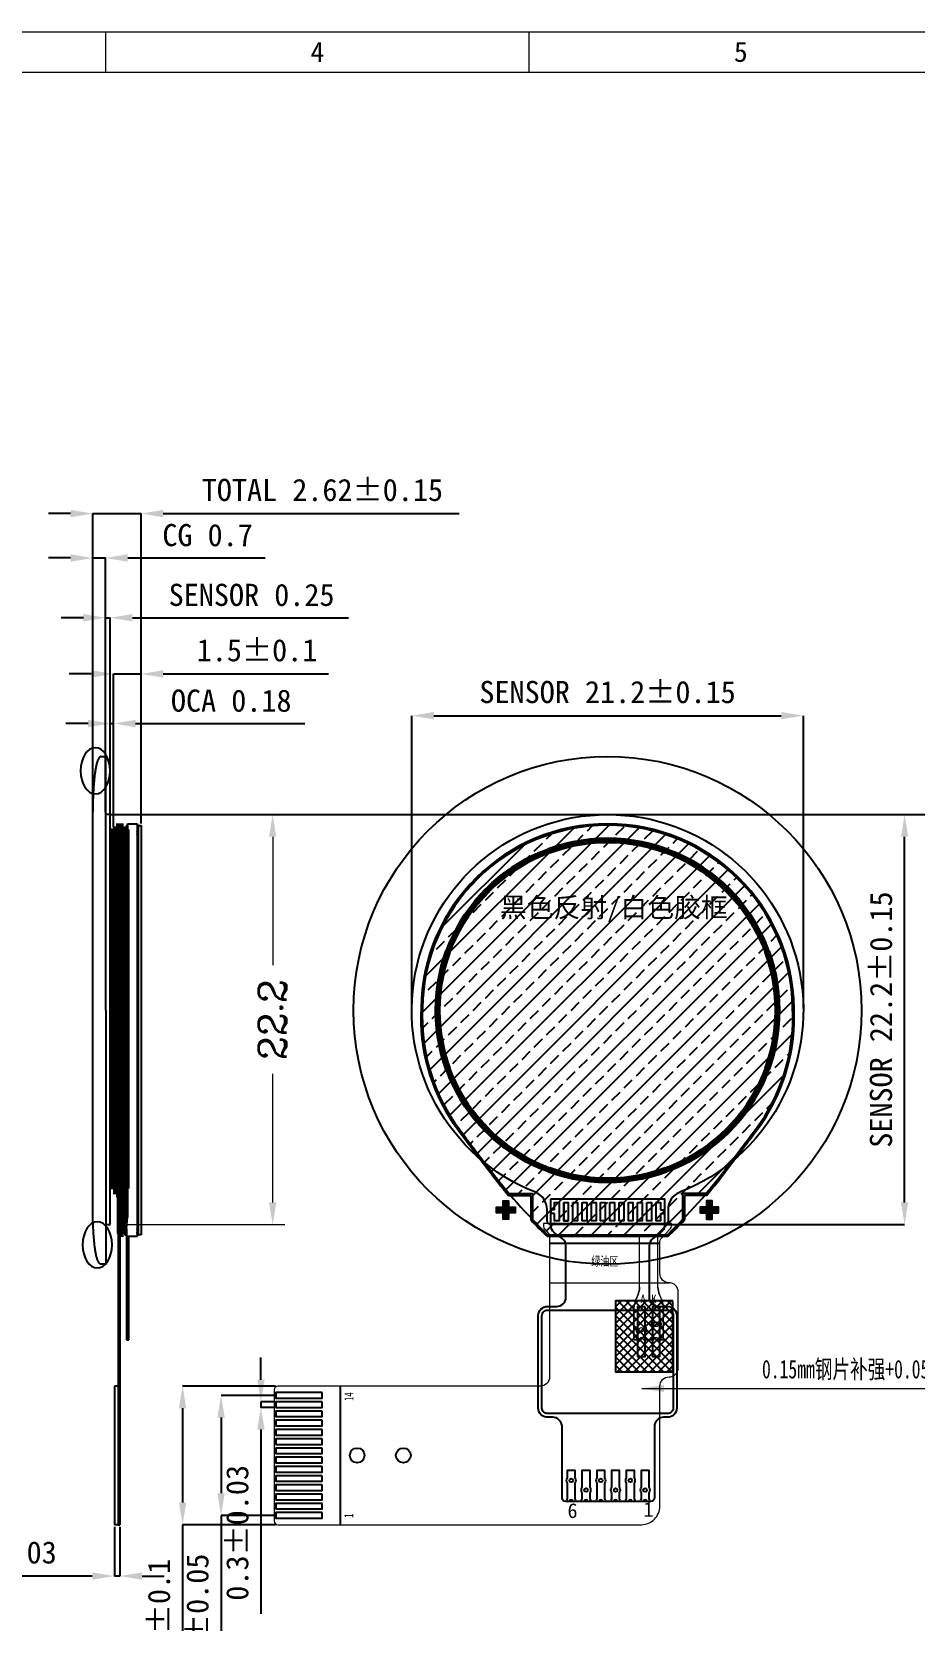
# Model space of a CAD drawing. Header units: millimetres. Extents: x -1913 to 1072, y -448 to 307.
# Drawn here: x 953.3 to 1001.2, y -207.4 to -121.3 of the extents above; entities that cross this region are included whole.
import ezdxf
from ezdxf.enums import TextEntityAlignment as Align

# ---------------------------------------------------------------- set-up
doc = ezdxf.new("R2010")
doc.units = ezdxf.units.MM
doc.header["$LTSCALE"] = 2
doc.header["$PDMODE"] = 3
doc.header["$PDSIZE"] = 1
doc.layers.get('0').update_dxf_attribs({"linetype": 'CONTINUOUS'})
doc.layers.get('Defpoints').update_dxf_attribs({"linetype": 'CONTINUOUS'})
for name, color, linetype in [('dim', 3, 'CONTINUOUS'), ('FPC', 2, 'CONTINUOUS'), ('Index', 7, 'CONTINUOUS'), ('SENSOR', 2, 'CONTINUOUS')]:
    doc.layers.add(name, color=color, linetype=linetype)
for name, color, linetype, lineweight in [('LAYOUT.drawing', 140, 'CONTINUOUS', 100), ('OUTLINE.drawing', 190, 'CONTINUOUS', 100), ('图框', 7, 'CONTINUOUS', 18)]:
    doc.layers.add(name, color=color, linetype=linetype, lineweight=lineweight)
doc.styles.add('ROMANC', font='romanc.shx')
doc.styles.get("Standard").update_dxf_attribs({"font": 'txt', "width": 0.7})
doc.styles.add('宋体', font='')
doc.styles.add('黑体', font='', dxfattribs={"width": 0.9})
doc.styles.get('宋体').set_extended_font_data('SimSun')
doc.styles.get('黑体').set_extended_font_data('SimHei')
doc.dimstyles.new('ISO-25$0', dxfattribs={"dimtxt": 1.2, "dimasz": 1.2, "dimexe": 0, "dimexo": 0.125, "dimtad": 1, "dimdsep": 46, "dimtxsty": 'Standard', "dimcen": 2, "dimclrd": 3, "dimclre": 3, "dimclrt": 3, "dimadec": 0, "dimazin": 0, "dimtp": 1.2, "dimtm": 1.2, "dimtfac": 1, "dimtmove": 0, "dimatfit": 3, "dimfxl": 0, "dimtolj": 1, "dimarcsym": 0})
doc.dimstyles.new('YanXiu', dxfattribs={"dimtxt": 1.5, "dimasz": 1.2, "dimexe": 0.66, "dimexo": 0.66, "dimgap": 0.66, "dimtad": 0, "dimdsep": 46, "dimtxsty": 'ROMANC', "dimcen": 0, "dimclrd": 256, "dimclre": 131, "dimclrt": 42, "dimazin": 2, "dimtfac": 1, "dimtofl": 0, "dimtmove": 0, "dimatfit": 3, "dimfxl": 0, "dimlwd": 5, "dimlwe": 5, "dimarcsym": 0})
pattern_1 = [(45, (854.484447, -1143.46154), (-0.0176776695, 0.0176776695), []), (45, (854.502125, -1143.46154), (-0.0176776695, 0.0176776695), [0.0125, -0.00625])]

# ---------------------------------------------------------------- blocks, each defined once
blk = doc.blocks.new('*D2')
at = {"color": 3, "lineweight": -2, "transparency": 16777216}
for p, q in [((956.561, -156.085), (955.361, -156.085)), ((957.761, -164.378), (957.761, -156.085)), ((957.761, -156.085), (959.261, -156.085)), ((959.261, -164.178), (959.261, -156.085)), ((960.461, -156.085), (969.407, -156.085))]:
    blk.add_line(p, q, dxfattribs=at)
at = {"color": 3, "transparency": 16777216}
for points in [[(956.561, -155.885), (956.561, -156.285), (957.761, -156.085)], [(960.461, -155.885), (960.461, -156.285), (959.261, -156.085)]]:
    blk.add_solid(points, dxfattribs=at)
at = {"layer": 'Defpoints', "color": 0, "transparency": 16777216}
for p in [(959.261, -156.085), (959.261, -164.303), (957.761, -164.503)]:
    blk.add_point(p, dxfattribs=at)
at = {"color": 3, "transparency": 16777216, "insert": (965.534, -154.813), "char_height": 1.2, "attachment_point": 5, "style": '宋体'}
blk.add_mtext('\\A1;1.5±0.1', dxfattribs=at)
blk = doc.blocks.new('A$C15A15422')
for points in [[(0, 6.8), (2.5, 6.8), (2.5, 6.5), (0, 6.5)], [(0, 6.3), (2.5, 6.3), (2.5, 6), (0, 6)], [(0, 5.8), (2.5, 5.8), (2.5, 5.5), (0, 5.5)], [(0, 5.3), (2.5, 5.3), (2.5, 5), (0, 5)], [(0, 4.8), (2.5, 4.8), (2.5, 4.5), (0, 4.5)], [(0, 4.3), (2.5, 4.3), (2.5, 4), (0, 4)], [(0, 3.8), (2.5, 3.8), (2.5, 3.5), (0, 3.5)], [(0, 3.3), (2.5, 3.3), (2.5, 3), (0, 3)], [(0, 2.8), (2.5, 2.8), (2.5, 2.5), (0, 2.5)], [(0, 2.3), (2.5, 2.3), (2.5, 2), (0, 2)], [(0, 1.8), (2.5, 1.8), (2.5, 1.5), (0, 1.5)], [(0, 1.3), (2.5, 1.3), (2.5, 1), (0, 1)], [(0, 0.8), (2.5, 0.8), (2.5, 0.5), (0, 0.5)], [(0, 0.3), (2.5, 0.3), (2.5, 0), (0, 0)]]:
    blk.add_lwpolyline(points, close=True)
blk = doc.blocks.new('*D17')
at = {"layer": 'Defpoints', "color": 0, "transparency": 16777216}
for p in [(965.744, -195.802), (966.556, -195.502), (966.556, -195.802)]:
    blk.add_point(p, dxfattribs=at)
at = {"layer": 'dim', "color": 3, "lineweight": -2, "transparency": 16777216}
for p, q in [((965.744, -194.302), (965.744, -193.102)), ((966.431, -195.502), (965.744, -195.502)), ((965.744, -195.502), (965.744, -195.802)), ((966.431, -195.802), (965.744, -195.802)), ((965.744, -197.002), (965.744, -206.987))]:
    blk.add_line(p, q, dxfattribs=at)
at = {"layer": 'dim', "color": 3, "transparency": 16777216}
for points in [[(965.544, -194.302), (965.944, -194.302), (965.744, -195.502)], [(965.544, -197.002), (965.944, -197.002), (965.744, -195.802)]]:
    blk.add_solid(points, dxfattribs=at)
at = {"layer": 'dim', "color": 3, "transparency": 16777216, "insert": (964.473, -202.595), "char_height": 1.2, "attachment_point": 5, "rotation": 90, "style": '宋体'}
blk.add_mtext('\\A1;0.3%%P0.03', dxfattribs=at)
blk = doc.blocks.new('*D18')
at = {"layer": 'Defpoints', "color": 0, "transparency": 16777216}
for p in [(966.556, -195.152), (963.587, -201.652), (966.556, -201.652)]:
    blk.add_point(p, dxfattribs=at)
at = {"layer": 'dim', "color": 3, "lineweight": -2, "transparency": 16777216}
for p, q in [((966.431, -195.152), (963.587, -195.152)), ((963.587, -196.352), (963.587, -200.452)), ((966.431, -201.652), (963.587, -201.652)), ((963.587, -201.652), (963.587, -217.644))]:
    blk.add_line(p, q, dxfattribs=at)
at = {"layer": 'dim', "color": 3, "transparency": 16777216}
for points in [[(963.387, -196.352), (963.787, -196.352), (963.587, -195.152)], [(963.387, -200.452), (963.787, -200.452), (963.587, -201.652)]]:
    blk.add_solid(points, dxfattribs=at)
at = {"layer": 'dim', "color": 3, "transparency": 16777216, "insert": (962.315, -210.248), "char_height": 1.2, "attachment_point": 5, "rotation": 90, "style": '宋体'}
blk.add_mtext('\\A1;0.5*13=6.5%%P0.05', dxfattribs=at)
blk = doc.blocks.new('*D19')
at = {"layer": 'Defpoints', "color": 0, "transparency": 16777216}
for p in [(966.656, -194.652), (961.504, -202.152), (966.656, -202.152)]:
    blk.add_point(p, dxfattribs=at)
at = {"layer": 'dim', "color": 3, "lineweight": -2, "transparency": 16777216}
for p, q in [((966.531, -194.652), (961.504, -194.652)), ((961.504, -195.852), (961.504, -200.952)), ((966.531, -202.152), (961.504, -202.152)), ((961.504, -202.152), (961.504, -211.186))]:
    blk.add_line(p, q, dxfattribs=at)
at = {"layer": 'dim', "color": 3, "transparency": 16777216}
for points in [[(961.304, -195.852), (961.704, -195.852), (961.504, -194.652)], [(961.304, -200.952), (961.704, -200.952), (961.504, -202.152)]]:
    blk.add_solid(points, dxfattribs=at)
at = {"layer": 'dim', "color": 3, "transparency": 16777216, "insert": (960.233, -207.269), "char_height": 1.2, "attachment_point": 5, "rotation": 90, "style": '宋体'}
blk.add_mtext('\\A1;7.5%%P0.1', dxfattribs=at)
blk = doc.blocks.new('*D20')
at = {"layer": 'Defpoints', "color": 0, "transparency": 16777216}
for p in [(957.811, -202.152), (958.111, -202.152), (957.811, -204.935)]:
    blk.add_point(p, dxfattribs=at)
at = {"layer": 'dim', "color": 3, "lineweight": -2, "transparency": 16777216}
for p, q in [((957.811, -202.277), (957.811, -204.935)), ((958.111, -202.277), (958.111, -204.935)), ((956.611, -204.935), (946.626, -204.935)), ((958.111, -204.935), (957.811, -204.935)), ((959.311, -204.935), (960.511, -204.935))]:
    blk.add_line(p, q, dxfattribs=at)
at = {"layer": 'dim', "color": 3, "transparency": 16777216}
for points in [[(956.611, -204.735), (956.611, -205.135), (957.811, -204.935)], [(959.311, -204.735), (959.311, -205.135), (958.111, -204.935)]]:
    blk.add_solid(points, dxfattribs=at)
at = {"layer": 'dim', "color": 3, "transparency": 16777216, "insert": (951.018, -203.663), "char_height": 1.2, "attachment_point": 5, "style": '宋体'}
blk.add_mtext('\\A1;0.3%%P0.03', dxfattribs=at)
blk = doc.blocks.new('*D21')
at = {"layer": 'Defpoints', "color": 0, "transparency": 16777216}
for p in [(995.112, -158.348), (973.912, -174.303), (995.112, -174.303)]:
    blk.add_point(p, dxfattribs=at)
at = {"layer": 'dim', "color": 3, "lineweight": -2, "transparency": 16777216}
for p, q in [((973.912, -174.178), (973.912, -158.348)), ((975.112, -158.348), (993.912, -158.348)), ((995.112, -174.178), (995.112, -158.348))]:
    blk.add_line(p, q, dxfattribs=at)
at = {"layer": 'dim', "color": 3, "transparency": 16777216}
for points in [[(975.112, -158.148), (975.112, -158.548), (973.912, -158.348)], [(993.912, -158.148), (993.912, -158.548), (995.112, -158.348)]]:
    blk.add_solid(points, dxfattribs=at)
at = {"layer": 'dim', "color": 3, "transparency": 16777216, "insert": (984.512, -157.076), "char_height": 1.2, "attachment_point": 5, "style": '宋体'}
blk.add_mtext('\\A1;SENSOR 21.2%%P0.15', dxfattribs=at)
blk = doc.blocks.new('*D22')
at = {"layer": 'Defpoints', "color": 0, "transparency": 16777216}
for p in [(984.512, -163.703), (1000.595, -163.703), (987.587, -185.903)]:
    blk.add_point(p, dxfattribs=at)
at = {"layer": 'dim', "color": 3, "lineweight": -2, "transparency": 16777216}
for p, q in [((984.637, -163.703), (1000.595, -163.703)), ((1000.595, -184.703), (1000.595, -164.903)), ((987.712, -185.903), (1000.595, -185.903))]:
    blk.add_line(p, q, dxfattribs=at)
at = {"layer": 'dim', "color": 3, "transparency": 16777216}
for points in [[(1000.395, -164.903), (1000.795, -164.903), (1000.595, -163.703)], [(1000.395, -184.703), (1000.795, -184.703), (1000.595, -185.903)]]:
    blk.add_solid(points, dxfattribs=at)
at = {"layer": 'dim', "color": 3, "transparency": 16777216, "insert": (999.323, -174.803), "char_height": 1.2, "attachment_point": 5, "rotation": 90, "style": '宋体'}
blk.add_mtext('\\A1;SENSOR 22.2%%P0.15', dxfattribs=at)
blk = doc.blocks.new('*D24')
at = {"layer": 'Defpoints', "color": 0, "transparency": 16777216}
for p in [(957.761, -158.772), (957.586, -164.503), (957.761, -164.503)]:
    blk.add_point(p, dxfattribs=at)
at = {"layer": 'dim', "color": 3, "lineweight": -2, "transparency": 16777216}
for p, q in [((956.386, -158.772), (955.186, -158.772)), ((957.586, -164.378), (957.586, -158.772)), ((957.586, -158.772), (957.761, -158.772)), ((957.761, -164.378), (957.761, -158.772)), ((958.961, -158.772), (968.115, -158.772))]:
    blk.add_line(p, q, dxfattribs=at)
at = {"layer": 'dim', "color": 3, "transparency": 16777216}
for points in [[(956.386, -158.572), (956.386, -158.972), (957.586, -158.772)], [(958.961, -158.572), (958.961, -158.972), (957.761, -158.772)]]:
    blk.add_solid(points, dxfattribs=at)
at = {"layer": 'dim', "color": 3, "transparency": 16777216, "insert": (964.138, -157.543), "char_height": 1.2, "attachment_point": 5, "style": '宋体'}
blk.add_mtext('\\A1;OCA 0.18', dxfattribs=at)
blk = doc.blocks.new('*D25')
at = {"layer": 'Defpoints', "color": 0, "transparency": 16777216}
for p in [(957.586, -153.044), (957.336, -163.703), (957.586, -163.703)]:
    blk.add_point(p, dxfattribs=at)
at = {"layer": 'dim', "color": 3, "lineweight": -2, "transparency": 16777216}
for p, q in [((956.136, -153.044), (954.936, -153.044)), ((957.336, -163.578), (957.336, -153.044)), ((957.336, -153.044), (957.586, -153.044)), ((957.586, -163.578), (957.586, -153.044)), ((958.786, -153.044), (970.494, -153.044))]:
    blk.add_line(p, q, dxfattribs=at)
at = {"layer": 'dim', "color": 3, "transparency": 16777216}
for points in [[(956.136, -152.844), (956.136, -153.244), (957.336, -153.044)], [(958.786, -152.844), (958.786, -153.244), (957.586, -153.044)]]:
    blk.add_solid(points, dxfattribs=at)
at = {"layer": 'dim', "color": 3, "transparency": 16777216, "insert": (965.24, -151.816), "char_height": 1.2, "attachment_point": 5, "style": '宋体'}
blk.add_mtext('\\A1;SENSOR 0.25', dxfattribs=at)
blk = doc.blocks.new('*D26')
at = {"layer": 'Defpoints', "color": 0, "transparency": 16777216}
for p in [(957.336, -149.808), (956.638, -160.553), (957.336, -161.103)]:
    blk.add_point(p, dxfattribs=at)
at = {"layer": 'dim', "color": 3, "lineweight": -2, "transparency": 16777216}
for p, q in [((955.438, -149.808), (954.238, -149.808)), ((956.638, -160.428), (956.638, -149.808)), ((956.638, -149.808), (957.336, -149.808)), ((957.336, -160.978), (957.336, -149.808)), ((958.536, -149.808), (965.98, -149.808))]:
    blk.add_line(p, q, dxfattribs=at)
at = {"layer": 'dim', "color": 3, "transparency": 16777216}
for points in [[(955.438, -149.608), (955.438, -150.008), (956.638, -149.808)], [(958.536, -149.608), (958.536, -150.008), (957.336, -149.808)]]:
    blk.add_solid(points, dxfattribs=at)
at = {"layer": 'dim', "color": 3, "transparency": 16777216, "insert": (962.858, -148.58), "char_height": 1.2, "attachment_point": 5, "style": '宋体'}
blk.add_mtext('\\A1;CG 0.7', dxfattribs=at)
blk = doc.blocks.new('*D27')
at = {"layer": 'Defpoints', "color": 0, "transparency": 16777216}
for p in [(959.261, -147.405), (959.261, -164.303), (956.644, -166.417)]:
    blk.add_point(p, dxfattribs=at)
at = {"layer": 'dim', "color": 3, "lineweight": -2, "transparency": 16777216}
for p, q in [((955.444, -147.405), (954.244, -147.405)), ((956.644, -166.292), (956.644, -147.405)), ((956.644, -147.405), (959.261, -147.405)), ((959.261, -164.178), (959.261, -147.405)), ((960.461, -147.405), (976.486, -147.405))]:
    blk.add_line(p, q, dxfattribs=at)
at = {"layer": 'dim', "color": 3, "transparency": 16777216}
for points in [[(955.444, -147.205), (955.444, -147.605), (956.644, -147.405)], [(960.461, -147.205), (960.461, -147.605), (959.261, -147.405)]]:
    blk.add_solid(points, dxfattribs=at)
at = {"layer": 'dim', "color": 3, "transparency": 16777216, "insert": (969.074, -146.133), "char_height": 1.2, "attachment_point": 5, "style": '宋体'}
blk.add_mtext('\\A1;TOTAL 2.62%%P0.15', dxfattribs=at)
blk = doc.blocks.new('*D28')
at = {"layer": 'Defpoints', "color": 0, "transparency": 16777216}
for p in [(957.586, -163.703), (957.586, -185.903), (966.381, -185.903)]:
    blk.add_point(p, dxfattribs=at)
at = {"layer": 'SENSOR', "color": 131, "lineweight": 5, "transparency": 16777216}
for p, q in [((958.246, -163.703), (967.041, -163.703)), ((958.246, -185.903), (967.041, -185.903))]:
    blk.add_line(p, q, dxfattribs=at)
at = {"layer": 'SENSOR', "lineweight": 5, "transparency": 16777216}
for p, q in [((966.381, -164.903), (966.381, -171.857)), ((966.381, -184.703), (966.381, -177.749))]:
    blk.add_line(p, q, dxfattribs=at)
at = {"layer": 'SENSOR', "transparency": 16777216}
for points in [[(966.181, -164.903), (966.581, -164.903), (966.381, -163.703)], [(966.181, -184.703), (966.581, -184.703), (966.381, -185.903)]]:
    blk.add_solid(points, dxfattribs=at)
at = {"layer": 'SENSOR', "color": 42, "transparency": 16777216, "insert": (966.381, -174.803), "char_height": 1.5, "attachment_point": 5, "rotation": 90, "style": 'ROMANC'}
blk.add_mtext('22.2', dxfattribs=at)

msp = doc.modelspace()

# ---------------------------------------------------------------- hatches: boundary and pattern name
h = msp.add_hatch()
h.set_pattern_fill('ANSI37', color=256, scale=0.1, style=0)
h.set_pattern_definition([(45, (515.7212, 9.89196), (-0.2245064, 0.2245064), []), (135, (515.7212, 9.89196), (-0.2245064, -0.2245064), [])])
h.paths.add_polyline_path([(988.045, -190.04), (984.947, -190.04), (984.947, -193.871), (988.045, -193.871)])
at = {"layer": 'dim'}
h = msp.add_hatch(dxfattribs=at)
h.set_pattern_fill('ANSI33', color=0, scale=0.1, style=0)
h.set_pattern_definition(pattern_1)
h.paths.add_polyline_path([(959.091, -164.303), (959.041, -164.303), (959.041, -164.803), (959.091, -164.803)])
h = msp.add_hatch(dxfattribs=at)
h.set_pattern_fill('ANSI33', color=0, scale=5, style=0)
h.set_pattern_definition([(45, (600.2558, -1110.7809), (-0.8838835, 0.8838835), []), (45, (601.1397, -1110.7809), (-0.8838835, 0.8838835), [0.625, -0.3125])])
h.paths.add_polyline_path([(987.74, -186.473, 0.01012), (988.571, -185.642), (988.571, -184.222), (989.848, -184.222, 0.015028), (990.93, -182.854, 0.005086), (992.8, -180.37, 0.162228), (994.531, -174.179, 0.987678), (974.493, -174.179, 0.162146), (976.222, -180.368, 0.00511), (978.094, -182.854, -0.000005), (978.094, -182.853, 0.015033), (979.177, -184.222), (980.453, -184.222), (980.453, -185.642, 0.01012), (981.284, -186.473)])
for points in [[(979.157, -184.965), (979.507, -184.965), (979.507, -185.265), (979.157, -185.265), (979.157, -185.615), (978.857, -185.615), (978.857, -185.265), (978.507, -185.265), (978.507, -184.965), (978.857, -184.965), (978.857, -184.615), (979.157, -184.615)], [(989.868, -184.965), (989.518, -184.965), (989.518, -185.265), (989.868, -185.265), (989.868, -185.615), (990.168, -185.615), (990.168, -185.265), (990.518, -185.265), (990.518, -184.965), (990.168, -184.965), (990.168, -184.615), (989.868, -184.615)]]:
    msp.add_hatch(color=0, dxfattribs=at).paths.add_polyline_path(points)
h = msp.add_hatch(dxfattribs=at)
h.set_pattern_fill('ANSI33', color=0, scale=0.1, style=0)
h.set_pattern_definition(pattern_1)
h.paths.add_polyline_path([(959.091, -185.953), (959.041, -185.953), (959.041, -186.453), (959.091, -186.453)])

# ---------------------------------------------------------------- linework, layer by layer
at = {"lineweight": 9}
for p, q in [((957.343, -123.5), (957.343, -121.317)), ((980.266, -123.5), (980.266, -121.317))]:
    msp.add_line(p, q, dxfattribs=at)
for p, q in [((982.137, -184.703), (982.137, -185.703)), ((981.637, -185.103), (981.437, -185.103)), ((981.437, -185.103), (981.437, -185.303)), ((981.637, -185.303), (981.437, -185.303)), ((982.137, -185.703), (982.387, -185.703)), ((987.387, -185.103), (987.587, -185.103)), ((987.387, -185.303), (987.587, -185.303)), ((987.587, -185.103), (987.587, -185.303))]:
    msp.add_line(p, q)
at = {"color": 2, "linetype": 'Continuous'}
for p, q in [((958.011, -185.803), (958.011, -202.152)), ((958.011, -185.803), (958.111, -185.803)), ((958.111, -185.803), (958.111, -202.152)), ((958.011, -202.152), (958.111, -202.152))]:
    msp.add_line(p, q, dxfattribs=at)
at = {"color": 0, "lineweight": 5}
for p, q in [((986.242, -189.296), (986.242, -186.553)), ((987.242, -189.296), (987.242, -186.553)), ((987.242, -189.296), (987.242, -186.553)), ((986.023, -190.013), (986.161, -189.69)), ((987.461, -190.013), (987.323, -189.69)), ((985.942, -192.151), (985.942, -190.407)), ((986.142, -191.413), (986.142, -190.351)), ((986.142, -190.351), (986.542, -190.351)), ((986.542, -190.351), (986.542, -191.413)), ((986.942, -191.113), (986.942, -190.351)), ((986.942, -190.351), (987.342, -190.351)), ((987.342, -190.351), (987.342, -191.113)), ((987.542, -192.151), (987.542, -190.407)), ((986.142, -191.963), (986.142, -191.79)), ((986.542, -191.79), (986.542, -191.963)), ((986.942, -191.963), (986.942, -191.49)), ((987.342, -191.49), (987.342, -191.963)), ((986.217, -192.151), (985.942, -192.151)), ((987.017, -192.151), (986.467, -192.151)), ((987.542, -192.151), (987.267, -192.151))]:
    msp.add_line(p, q, dxfattribs=at)
at = {"lineweight": 9}
for points in [[(888.572, -121.317), (1071.96, -121.317), (1071.96, -250.998), (888.572, -250.998)], [(890.756, -123.5), (1069.777, -123.5), (1069.777, -248.815), (890.756, -248.815)]]:
    msp.add_lwpolyline(points, close=True, dxfattribs=at)
for points in [[(981.637, -185.103), (981.637, -184.703), (981.887, -184.703), (981.887, -185.703), (981.637, -185.703), (981.637, -185.303)], [(987.387, -185.303), (987.387, -185.703), (987.137, -185.703), (987.137, -184.703), (987.387, -184.703), (987.387, -185.103)]]:
    msp.add_lwpolyline(points)
for points in [[(982.137, -184.703), (982.387, -184.703), (982.387, -185.703), (982.137, -185.703)], [(982.637, -184.703), (982.887, -184.703), (982.887, -185.703), (982.637, -185.703)], [(983.137, -184.703), (983.387, -184.703), (983.387, -185.703), (983.137, -185.703)], [(983.637, -184.703), (983.887, -184.703), (983.887, -185.703), (983.637, -185.703)], [(984.137, -184.703), (984.387, -184.703), (984.387, -185.703), (984.137, -185.703)], [(984.637, -184.703), (984.887, -184.703), (984.887, -185.703), (984.637, -185.703)], [(985.137, -184.703), (985.387, -184.703), (985.387, -185.703), (985.137, -185.703)], [(985.637, -184.703), (985.887, -184.703), (985.887, -185.703), (985.637, -185.703)], [(986.137, -184.703), (986.387, -184.703), (986.387, -185.703), (986.137, -185.703)], [(986.637, -184.703), (986.887, -184.703), (986.887, -185.703), (986.637, -185.703)], [(988.045, -190.04), (984.947, -190.04), (984.947, -193.871), (988.045, -193.871)], [(986.542, -190.351), (986.142, -190.351), (986.142, -193.051), (986.542, -193.051)], [(987.342, -190.351), (986.942, -190.351), (986.942, -193.051), (987.342, -193.051)]]:
    msp.add_lwpolyline(points, close=True)
at = {"color": 0, "lineweight": 5}
for points in [[(986.242, -189.296, -0.10157), (986.161, -189.69), (986.023, -190.013, 0.10157), (985.942, -190.407), (985.942, -192.151), (986.217, -192.151, -1), (986.467, -192.151), (987.017, -192.151, -1), (987.267, -192.151), (987.542, -192.151), (987.542, -190.407, 0.10157), (987.461, -190.013), (987.323, -189.69, -0.10157), (987.242, -189.296)], [(986.067, -192.151, -0.191401), (986.142, -191.963), (986.142, -191.79, -0.39736), (986.142, -191.413), (986.142, -190.351), (986.542, -190.351), (986.542, -191.413, -0.39736), (986.542, -191.79), (986.542, -191.963, -0.191401), (986.617, -192.151)], [(986.867, -192.151, -0.191401), (986.942, -191.963), (986.942, -191.49, -0.39736), (986.942, -191.113), (986.942, -190.351), (987.342, -190.351), (987.342, -191.113, -0.39736), (987.342, -191.49), (987.342, -191.963, -0.191401), (987.417, -192.151)]]:
    msp.add_lwpolyline(points, format="xyb", dxfattribs=at)
at = {"color": 6}
msp.add_circle((984.512, -174.303), 13.75, dxfattribs=at)
at = {"color": 0, "lineweight": 5}
for centre in [(986.342, -191.601), (986.342, -191.601), (987.142, -191.301), (987.142, -191.301)]:
    msp.add_circle(centre, 0.125, dxfattribs=at)
for centre, radius, start, end in [((985.242, -189.296), 1, 336.80141, 0), ((988.242, -189.296), 1, 180, 203.19859), ((986.942, -190.407), 1, 156.80141, 180), ((986.542, -190.407), 1, 0, 23.19859), ((986.342, -191.601), 0.275, 136.65824, 223.34176), ((986.342, -191.601), 0.275, 316.65824, 43.34176), ((987.142, -191.301), 0.275, 136.65824, 223.34176), ((987.142, -191.301), 0.275, 316.65824, 43.34176), ((986.342, -192.151), 0.275, 136.65824, 180), ((986.342, -192.151), 0.125, 0, 180), ((986.342, -192.151), 0.275, 0, 43.34176), ((987.142, -192.151), 0.275, 136.65824, 180), ((987.142, -192.151), 0.125, 0, 180), ((987.142, -192.151), 0.275, 0, 43.34176)]:
    msp.add_arc(centre, radius, start, end, dxfattribs=at)
at = {"layer": 'dim', "color": 5}
for p, q in [((958.461, -164.283), (958.461, -185.506)), ((958.521, -164.283), (958.461, -164.283)), ((958.411, -186.106), (958.461, -185.506)), ((958.411, -186.106), (958.411, -186.473))]:
    msp.add_line(p, q, dxfattribs=at)
at = {"layer": 'dim', "color": 0}
for p, q in [((958.521, -164.203), (958.521, -185.508)), ((958.521, -164.203), (959.041, -164.203)), ((959.041, -164.203), (959.041, -186.553)), ((959.041, -164.303), (959.261, -164.303)), ((959.091, -164.303), (959.091, -186.453)), ((959.261, -164.303), (959.261, -186.453)), ((959.041, -164.803), (959.091, -164.803)), ((958.431, -185.003), (958.431, -185.506)), ((958.431, -185.003), (958.461, -185.003)), ((979.156, -184.322), (980.353, -184.322)), ((979.177, -184.222), (980.453, -184.222)), ((980.353, -184.322), (980.353, -185.653)), ((980.453, -184.222), (980.453, -185.642)), ((989.848, -184.222), (988.571, -184.222)), ((988.571, -184.222), (988.571, -185.642)), ((989.868, -184.322), (988.671, -184.322)), ((988.671, -184.322), (988.671, -185.653)), ((958.381, -186.104), (958.431, -185.503)), ((958.471, -186.108), (958.521, -185.508)), ((958.381, -186.104), (958.381, -186.473)), ((958.411, -186.473), (958.381, -186.473)), ((958.471, -186.473), (958.411, -186.473)), ((958.471, -186.108), (958.471, -186.553)), ((959.041, -186.553), (958.471, -186.553)), ((958.471, -186.553), (958.471, -192.151)), ((958.601, -192.151), (958.601, -186.553)), ((959.091, -185.953), (959.041, -185.953)), ((959.261, -186.453), (959.041, -186.453)), ((987.772, -186.553), (981.252, -186.553)), ((987.74, -186.473), (981.284, -186.473)), ((958.471, -192.151), (958.601, -192.151))]:
    msp.add_line(p, q, dxfattribs=at)
for points in [[(979.157, -184.965), (979.507, -184.965), (979.507, -185.265), (979.157, -185.265), (979.157, -185.615), (978.857, -185.615), (978.857, -185.265), (978.507, -185.265), (978.507, -184.965), (978.857, -184.965), (978.857, -184.615), (979.157, -184.615)], [(989.868, -184.965), (989.518, -184.965), (989.518, -185.265), (989.868, -185.265), (989.868, -185.615), (990.168, -185.615), (990.168, -185.265), (990.518, -185.265), (990.518, -184.965), (990.168, -184.965), (990.168, -184.615), (989.868, -184.615)]]:
    msp.add_lwpolyline(points, close=True, dxfattribs=at)
for centre, radius, start, end in [((984.512, -174.303), 10.1, 0.70299, 179.29701), ((984.512, -174.303), 10.02, 0.71037, 179.28963), ((984.65, -174.677), 10.249, 177.18483, 214.03265), ((984.65, -174.677), 10.169, 177.19222, 214.03265), ((984.375, -174.677), 10.168, 325.94952, 2.80831), ((984.376, -174.677), 10.248, 325.92947, 2.81629), ((1098.236, -90.435), 151.656, 216.39187, 217.56953), ((1098.75, -90.044), 152.222, 216.39686, 217.56829), ((869.818, -89.696), 152.795, 322.43281, 323.59875), ((869.818, -89.696), 152.875, 322.43281, 323.59875), ((1001.395, -165.534), 29.112, 216.62241, 220.19222), ((1001.395, -165.534), 29.032, 216.62241, 220.06736), ((1001.395, -165.534), 29.032, 216.62355, 226.15537), ((967.63, -165.534), 29.032, 313.84463, 323.37645), ((967.63, -165.534), 29.032, 319.93264, 323.37759), ((967.63, -165.534), 29.112, 319.80778, 323.37759), ((1001.395, -165.534), 29.112, 223.71584, 226.21877), ((1001.395, -165.534), 29.032, 223.83616, 226.15537), ((967.63, -165.534), 29.032, 313.84463, 316.16384), ((967.63, -165.534), 29.112, 313.78123, 316.28416)]:
    msp.add_arc(centre, radius, start, end, dxfattribs=at)
at = {"layer": 'FPC'}
for p, q in [((956.644, -185.053), (956.644, -163.553)), ((981.373, -186.903), (987.342, -186.903)), ((958.011, -194.652), (957.811, -194.652)), ((957.811, -194.652), (957.811, -202.152)), ((970.056, -202.152), (970.056, -194.652)), ((958.011, -202.152), (957.811, -202.152))]:
    msp.add_line(p, q, dxfattribs=at)
msp.add_lwpolyline([(957.092, -160.553), (957.338, -160.553), (957.35, -188.053), (957.092, -188.053)], dxfattribs=at)
at = {"layer": 'FPC', "color": 4}
msp.add_lwpolyline([(981.437, -184.503), (987.587, -184.503), (987.587, -185.944, -0.236701), (987.386, -186.345), (986.963, -186.66, 0.236701), (986.762, -187.061), (986.762, -189.838, 0.414214), (987.262, -190.338), (987.762, -190.338, -0.414214), (988.262, -190.838), (988.262, -195.838, -0.414214), (987.762, -196.338), (987.546, -196.338, 0.414214), (987.046, -196.838), (987.046, -200.7, -0.414214), (986.846, -200.9), (982.246, -200.9, -0.414214), (982.046, -200.7), (982.046, -196.838, 0.414214), (981.546, -196.338), (981.262, -196.338, -0.414214), (980.762, -195.838), (980.762, -190.838, -0.414214), (981.262, -190.338), (981.762, -190.338, 0.414214), (982.262, -189.838), (982.262, -187.061, 0.236701), (982.061, -186.66), (981.638, -186.345, -0.236701), (981.437, -185.944)], format="xyb", close=True, dxfattribs=at)
at = {"layer": 'FPC', "lineweight": 9}
msp.add_lwpolyline([(987.842, -194.152), (987.842, -194.152, 0.414214), (988.342, -193.652), (988.342, -189.553, 0.414214), (987.842, -189.053), (987.842, -189.053, -0.414214), (987.342, -188.553), (987.342, -186.812, -0.191139), (987.396, -186.675), (987.918, -186.121, 0.191139), (987.972, -185.984), (987.972, -185.853), (981.052, -185.853), (981.052, -186.01, 0.213589), (981.119, -186.159), (981.32, -186.378, -0.18837), (981.373, -186.513), (981.373, -194.152, -0.414214), (980.873, -194.652), (966.656, -194.652, 0.414214), (966.456, -194.852), (966.456, -201.952, 0.414214), (966.656, -202.152), (986.342, -202.152, 0.414214), (987.342, -201.152), (987.342, -194.652, -0.414214)], format="xyb", close=True, dxfattribs=at)
msp.add_lwpolyline([(981.373, -189.053), (987.842, -189.053)], dxfattribs=at)
at = {"layer": 'FPC', "color": 4}
msp.add_lwpolyline([(987.262, -190.538), (987.762, -190.538, -0.414214), (988.062, -190.838), (988.062, -195.838, -0.414214), (987.762, -196.138), (987.546, -196.138), (981.546, -196.138), (981.262, -196.138, -0.414214), (980.962, -195.838), (980.962, -190.838, -0.414214), (981.262, -190.538), (981.762, -190.538), (987.512, -190.538)], format="xyb", dxfattribs=at)
at = {"layer": 'FPC', "linetype": 'Continuous'}
for points in [[(982.646, -200.9, 1), (982.446, -200.9), (982.296, -200.9, -0.162278), (982.346, -200.75), (982.346, -199.908, -0.333333), (982.346, -199.608), (982.346, -199.2), (982.746, -199.2), (982.746, -199.608, -0.333333), (982.746, -199.908), (982.746, -200.75, -0.162278), (982.796, -200.9)], [(983.446, -200.9, 1), (983.246, -200.9), (983.096, -200.9, -0.162278), (983.146, -200.75), (983.146, -200.427, -0.333333), (983.146, -200.127), (983.146, -199.2), (983.546, -199.2), (983.546, -200.127, -0.333333), (983.546, -200.427), (983.546, -200.75, -0.162278), (983.596, -200.9)], [(984.246, -200.9, 1), (984.046, -200.9), (983.896, -200.9, -0.162278), (983.946, -200.75), (983.946, -199.908, -0.333333), (983.946, -199.608), (983.946, -199.2), (984.346, -199.2), (984.346, -199.608, -0.333333), (984.346, -199.908), (984.346, -200.75, -0.162278), (984.396, -200.9)], [(985.046, -200.9, 1), (984.846, -200.9), (984.696, -200.9, -0.162278), (984.746, -200.75), (984.746, -200.427, -0.333333), (984.746, -200.127), (984.746, -199.2), (985.146, -199.2), (985.146, -200.127, -0.333333), (985.146, -200.427), (985.146, -200.75, -0.162278), (985.196, -200.9)], [(985.846, -200.9, 1), (985.646, -200.9), (985.496, -200.9, -0.162278), (985.546, -200.75), (985.546, -199.908, -0.333333), (985.546, -199.608), (985.546, -199.2), (985.946, -199.2), (985.946, -199.608, -0.333333), (985.946, -199.908), (985.946, -200.75, -0.162278), (985.996, -200.9)], [(986.646, -200.9, 1), (986.446, -200.9), (986.296, -200.9, -0.162278), (986.346, -200.75), (986.346, -200.427, -0.333333), (986.346, -200.127), (986.346, -199.2), (986.746, -199.2), (986.746, -200.127, -0.333333), (986.746, -200.427), (986.746, -200.75, -0.162278), (986.796, -200.9)]]:
    msp.add_lwpolyline(points, format="xyb", close=True, dxfattribs=at)
at = {"layer": 'FPC'}
for centre in [(970.956, -198.403), (973.456, -198.403)]:
    msp.add_circle(centre, 0.4, dxfattribs=at)
at = {"layer": 'FPC', "linetype": 'Continuous'}
for centre in [(982.546, -199.758), (984.146, -199.758), (985.746, -199.758), (983.346, -200.277), (984.946, -200.277), (986.546, -200.277)]:
    msp.add_circle(centre, 0.1, dxfattribs=at)
at = {"layer": 'FPC'}
for points in [[(957.094, -160.553), (957.086, -160.553), (957.071, -160.555), (957.045, -160.565), (957.018, -160.585), (956.992, -160.613), (956.962, -160.656), (956.931, -160.715), (956.889, -160.819), (956.848, -160.958), (956.809, -161.134), (956.776, -161.316), (956.74, -161.569), (956.705, -161.896), (956.676, -162.297), (956.657, -162.708), (956.646, -163.128), (956.644, -163.41), (956.644, -163.553)], [(957.094, -188.053), (957.086, -188.053), (957.071, -188.051), (957.045, -188.041), (957.018, -188.021), (956.992, -187.993), (956.962, -187.95), (956.931, -187.891), (956.889, -187.787), (956.848, -187.648), (956.809, -187.473), (956.776, -187.29), (956.74, -187.037), (956.705, -186.711), (956.676, -186.31), (956.657, -185.898), (956.646, -185.478), (956.644, -185.196), (956.644, -185.053)]]:
    msp.add_open_spline(points, degree=3, knots=[0, 0, 0, 0, 0.007763, 0.01446, 0.026934, 0.039214, 0.051667, 0.077296, 0.103904, 0.159469, 0.217449, 0.277252, 0.338513, 0.464495, 0.594185, 0.726907, 0.862261, 1, 1, 1, 1], dxfattribs=at)
at = {"layer": 'LAYOUT.drawing', "color": 2, "linetype": 'Continuous', "lineweight": 100}
for p, q in [((957.761, -164.503), (957.911, -164.503)), ((957.761, -164.503), (957.761, -183.953)), ((958.311, -164.503), (958.461, -164.503)), ((958.461, -164.503), (958.461, -183.953)), ((957.761, -183.953), (957.911, -183.953)), ((958.311, -183.953), (958.461, -183.953))]:
    msp.add_line(p, q, dxfattribs=at)
at = {"layer": 'OUTLINE.drawing', "color": 190, "linetype": 'Continuous', "lineweight": 100}
for p, q in [((957.911, -164.353), (958.311, -164.353)), ((957.911, -164.353), (957.911, -184.253)), ((958.111, -164.353), (958.111, -186.403)), ((958.311, -164.353), (958.311, -186.403)), ((957.911, -184.253), (958.111, -184.253)), ((958.111, -186.403), (958.311, -186.403))]:
    msp.add_line(p, q, dxfattribs=at)
at = {"layer": 'OUTLINE.drawing', "color": 5, "linetype": 'Continuous', "extrusion": (0, 0, -1)}
msp.add_ellipse((984.512, -174.303), major_axis=(0, 9.2), ratio=1, dxfattribs=at)
at = {"layer": 'SENSOR', "color": 5, "linetype": 'Continuous'}
for p, q in [((957.586, -163.703), (957.336, -163.703)), ((957.586, -185.903), (957.586, -163.703)), ((957.336, -185.903), (957.586, -185.903))]:
    msp.add_line(p, q, dxfattribs=at)
at = {"layer": 'SENSOR'}
for p, q in [((957.586, -163.703), (1008.039, -163.703)), ((957.761, -164.503), (957.586, -164.503)), ((957.586, -164.503), (957.586, -183.953)), ((957.761, -183.953), (957.586, -183.953))]:
    msp.add_line(p, q, dxfattribs=at)
at = {"layer": 'SENSOR', "color": 5, "linetype": 'Continuous'}
msp.add_lwpolyline([(988.419, -184.157, 0.30752), (987.787, -185.087), (987.787, -185.703, -0.414214), (987.587, -185.903), (981.437, -185.903, -0.414214), (981.237, -185.703), (981.237, -185.087, 0.30752), (980.606, -184.157)], format="xyb", dxfattribs=at)
at = {"layer": 'SENSOR', "color": 1}
for centre in [(956.783, -161.333), (956.888, -187.002)]:
    msp.add_ellipse(centre, major_axis=(0, 1.251), ratio=0.638004, start_param=-1.570796, end_param=4.712389, dxfattribs=at)
at = {"layer": 'SENSOR', "color": 5, "linetype": 'Continuous', "extrusion": (0, 0, -1)}
msp.add_ellipse((984.512, -174.303), major_axis=(0, 10.6), ratio=1, start_param=3.519025, end_param=9.047346, dxfattribs=at)

# ---------------------------------------------------------------- block references
at = {"xscale": -1}
msp.add_blockref('A$C15A15422', (969.056, -201.802), dxfattribs=at)

# ---------------------------------------------------------------- texts
at = {"color": 0, "lineweight": 5, "style": '黑体', "width": 0.9}
for s, p in [('A', (986.432, -189.928)), ('A', (986.432, -189.928)), ('K', (987.024, -189.928)), ('K', (987.024, -189.928))]:
    msp.add_text(s, height=0.45, dxfattribs=at).set_placement(p, align=Align.MIDDLE_CENTER)
at = {"insert": (992.874, -193.23), "char_height": 1, "width": 13.52942, "attachment_point": 1}
msp.add_mtext('{\\fSimSun|b0|i0|c134|p2;0.15mm钢片补强+0.05mm双面胶}', dxfattribs=at)
at = {"color": 2, "char_height": 0.8, "width": 0.68203, "attachment_point": 7, "style": '宋体'}
for s, insert in [('6', (982.342, -201.806)), ('1', (986.457, -201.724))]:
    msp.add_mtext(s, dxfattribs=dict(at, insert=insert))
at = {"lineweight": 9, "flags": 2}
for tag, text, p in [('4', '4', (968.805, -122.409)), ('5', '5', (991.728, -122.409))]:
    msp.add_attdef(tag, text=text, height=1.092, dxfattribs=at).set_placement(p, align=Align.MIDDLE)
at = {"layer": 'FPC', "insert": (983.629, -187.635), "char_height": 0.5, "width": 5.29993, "attachment_point": 1}
msp.add_mtext('{\\fSimSun|b0|i0|c134|p2;绿油区}', dxfattribs=at)
at = {"layer": 'Index', "char_height": 0.5, "attachment_point": 8, "rotation": 90}
for s, insert in [('{\\C2;14}', (970.756, -195.217)), ('{\\C2;1}', (970.754, -201.663))]:
    msp.add_mtext(s, dxfattribs=dict(at, insert=insert))
at = {"layer": '图框', "color": 0, "style": '宋体'}
msp.add_text('黑色反射/白色胶框', height=1.0638, dxfattribs=at).set_placement((978.684, -169.263))

# ---------------------------------------------------------------- dimensions: what is measured, and where the dimension line sits
at = {"color": 6}
dim = msp.add_linear_dim(base=(959.261, -156.085), p1=(957.761, -164.503), p2=(959.261, -164.303), dimstyle='ISO-25$0', override={"dimtxsty": '宋体', "dimtol": 1, "dimtp": 0.1, "dimtm": 0.1, "dimfxl": 1.25}, dxfattribs=at)
dim.commit()
dim.dimension.update_dxf_attribs({"geometry": '*D2', "text_midpoint": (965.534, -154.813)})
at = {"layer": 'dim'}
for base, p1, p2, text, picture, middle in [((959.261, -147.405), (956.644, -166.417), (959.261, -164.303), 'TOTAL <>%%P0.15', '*D27', (969.074, -146.133)), ((957.336, -149.808), (956.638, -160.553), (957.336, -161.103), 'CG <>', '*D26', (962.858, -148.58)), ((957.586, -153.044), (957.336, -163.703), (957.586, -163.703), 'SENSOR <>', '*D25', (965.24, -151.816)), ((957.761057678, -158.771676415), (957.586057678, -164.502990708), (957.761057678, -164.502990708), 'OCA <>', '*D24', (964.138012985, -157.54332446)), ((995.112, -158.348), (973.912, -174.303), (995.112, -174.303), 'SENSOR <>%%P0.15', '*D21', (984.512, -157.076)), ((957.811, -204.935), (958.111, -202.152), (957.811, -202.152), '<>%%P0.03', '*D20', (951.018, -203.663))]:
    dim = msp.add_linear_dim(base=base, p1=p1, p2=p2, text=text, dimstyle='ISO-25$0', override={"dimtxsty": '宋体', "dimfxl": 1.25}, dxfattribs=at)
    dim.commit()
    dim.dimension.update_dxf_attribs({"geometry": picture, "text_midpoint": middle})
for base, p1, p2, text, picture, middle in [((1000.595, -163.703), (987.587, -185.903), (984.512, -163.703), 'SENSOR <>%%P0.15', '*D22', (999.323, -174.803)), ((965.744, -195.802), (966.556, -195.502), (966.556, -195.802), '<>%%P0.03', '*D17', (964.473, -202.595)), ((961.504, -202.152), (966.656, -194.652), (966.656, -202.152), '<>%%P0.1', '*D19', (960.233, -207.269)), ((963.587, -201.652), (966.556, -195.152), (966.556, -201.652), '0.5*13=<>%%P0.05', '*D18', (962.315, -210.248))]:
    dim = msp.add_linear_dim(base=base, p1=p1, p2=p2, angle=90, text=text, dimstyle='ISO-25$0', override={"dimtxsty": '宋体', "dimfxl": 1.25}, dxfattribs=at)
    dim.commit()
    dim.dimension.update_dxf_attribs({"geometry": picture, "text_midpoint": middle})
at = {"layer": 'SENSOR'}
dim = msp.add_linear_dim(base=(966.381, -185.903), p1=(957.586, -163.703), p2=(957.586, -185.903), angle=90, dimstyle='YanXiu', override={"dimfxl": 0.8}, dxfattribs=at)
dim.commit()
dim.dimension.update_dxf_attribs({"geometry": '*D28', "text_midpoint": (966.381, -174.803)})

# ---------------------------------------------------------------- leaders
at = {"layer": 'FPC'}
msp.add_leader([(986.361, -194.777), (1006.712, -194.777)], dimstyle='YanXiu', override={"dimgap": 0.66, "dimtad": 0, "dimfxl": 0.8}, dxfattribs=at)

doc.saveas('drawing.dxf')
